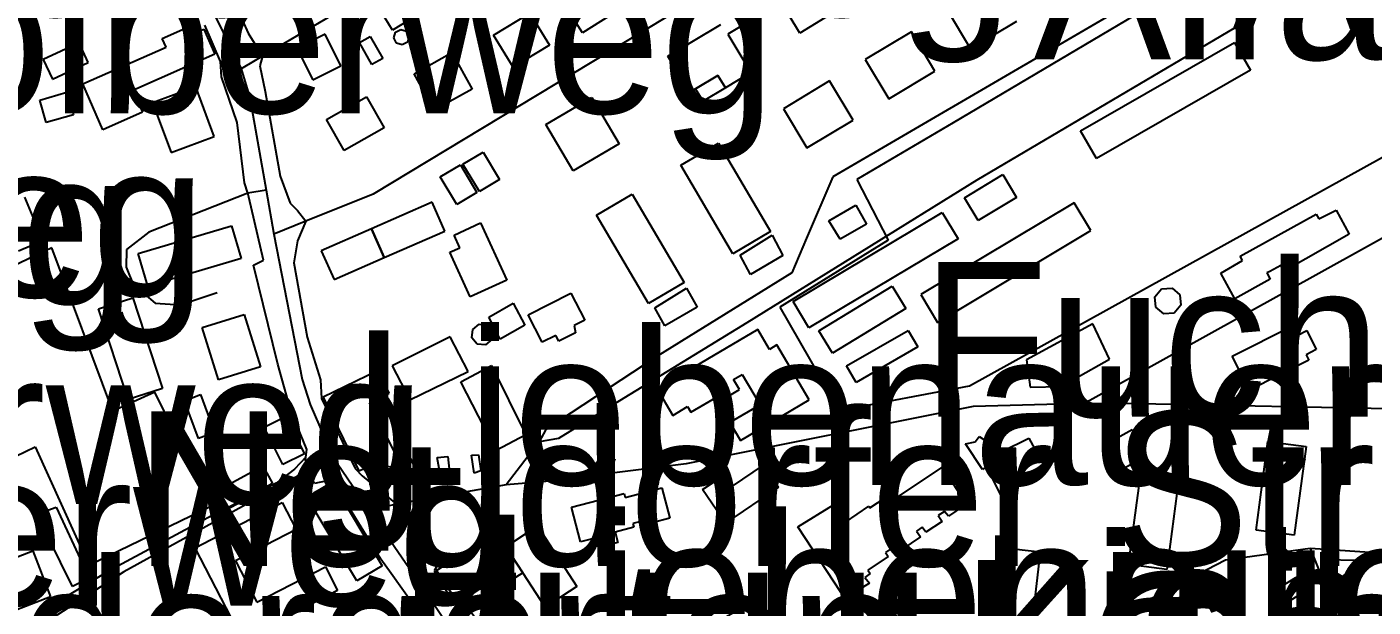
# Model space of a CAD drawing. Extents: x -3657 to 4700, y -7332 to 8131.
# Drawn here: x 2172.2 to 2550.1, y 3321.6 to 3484.5 of the extents above; entities that cross this region are included whole.
import ezdxf

# ---------------------------------------------------------------- set-up
doc = ezdxf.new("R2010")
doc.units = 0
for name, color, linetype in [('OSM_BUILDING_APARTMENTS', 9, 'CONTINUOUS'), ('OSM_BUILDING_CARPORT', 9, 'CONTINUOUS'), ('OSM_BUILDING_GARAGE', 9, 'CONTINUOUS'), ('OSM_BUILDING_GREENHOUSE', 9, 'CONTINUOUS'), ('OSM_BUILDING_HOUSE', 9, 'CONTINUOUS'), ('OSM_BUILDING_ROOF', 9, 'CONTINUOUS'), ('OSM_BUILDING_SHED', 9, 'CONTINUOUS'), ('OSM_BUILDING_YES', 9, 'CONTINUOUS'), ('OSM_HIGHWAY_FOOTWAY', 8, 'CONTINUOUS'), ('OSM_HIGHWAY_PRIMARY', 8, 'CONTINUOUS'), ('OSM_HIGHWAY_RESIDENTIAL', 8, 'CONTINUOUS'), ('OSM_HIGHWAY_SERVICE', 8, 'CONTINUOUS'), ('OSM_LABELS', 8, 'CONTINUOUS'), ('OSM_LANDUSE_FARMLAND', 3, 'CONTINUOUS'), ('OSM_LANDUSE_GRASS', 3, 'CONTINUOUS'), ('OSM_LEISURE_SWIMMING_POOL', 3, 'CONTINUOUS')]:
    doc.layers.add(name, color=color, linetype=linetype)

msp = doc.modelspace()

# ---------------------------------------------------------------- linework, layer by layer
at = {"layer": 'OSM_BUILDING_APARTMENTS'}
for p, q in [((2426.696424, 3505.925332), (2389.168509, 3482.75231)), ((2389.168509, 3482.75231), (2382.759639, 3493.427022)), ((2512.749723, 3420.127327), (2534.107566, 3431.925109)), ((2534.107566, 3431.925109), (2534.820505, 3430.601889)), ((2534.820505, 3430.601889), (2539.704898, 3433.037058)), ((2539.704898, 3433.037058), (2543.368193, 3426.332004)), ((2543.368193, 3426.332004), (2525.150317, 3415.979756)), ((2507.35717, 3415.345945), (2513.462662, 3418.904183)), ((2513.462662, 3418.904183), (2512.749723, 3420.127327)), ((2524.225013, 3417.547605), (2521.085046, 3415.879681)), ((2525.150317, 3415.979756), (2524.225013, 3417.547605)), ((2511.323844, 3408.129394), (2507.35717, 3415.345945)), ((2521.183644, 3413.733619), (2511.323844, 3408.129394)), ((2521.085046, 3415.879681), (2520.273508, 3415.45714)), ((2520.273508, 3415.45714), (2521.183644, 3413.733619)), ((2290.972488, 3397.47692), (2274.703818, 3389.326332)), ((2296.069246, 3387.747364), (2290.972488, 3397.47692)), ((2274.703818, 3389.326332), (2279.701978, 3379.774688)), ((2279.701978, 3379.774688), (2296.069246, 3387.747364)), ((2293.953181, 3384.878535), (2302.629805, 3389.426408)), ((2302.629805, 3389.426408), (2312.262071, 3370.034012)), ((2303.926748, 3365.608454), (2293.953181, 3384.878535)), ((2312.262071, 3370.034012), (2303.926748, 3365.608454)), ((2416.381556, 3352.431855), (2429.206881, 3360.893789)), ((2429.206881, 3360.893789), (2434.743537, 3352.354019)), ((2408.819848, 3349.540787), (2415.547266, 3353.888509)), ((2415.547266, 3353.888509), (2416.381556, 3352.431855)), ((2388.554168, 3344.147833), (2398.580826, 3350.385869)), ((2398.580826, 3350.385869), (2401.948326, 3345.504412)), ((2401.948326, 3345.504412), (2408.493717, 3349.974448)), ((2408.493717, 3349.974448), (2408.819848, 3349.540787)), ((2435.259281, 3350.163479), (2430.860293, 3347.172335)), ((2434.743537, 3352.354019), (2434.045767, 3351.89812)), ((2434.045767, 3351.89812), (2435.259281, 3350.163479)), ((2429.108283, 3345.682323), (2424.557606, 3342.68006)), ((2429.752962, 3348.495555), (2427.985782, 3347.316889)), ((2427.985782, 3347.316889), (2429.108283, 3345.682323)), ((2430.860293, 3347.172335), (2429.752962, 3348.495555)), ((2400.795488, 3325.622759), (2388.554168, 3344.147833)), ((2423.048298, 3341.356841), (2417.784682, 3337.809723)), ((2423.533703, 3344.114475), (2421.887875, 3342.91357)), ((2421.887875, 3342.91357), (2423.048298, 3341.356841)), ((2424.557606, 3342.68006), (2423.533703, 3344.114475)), ((2416.700104, 3339.288615), (2413.180914, 3337.009119)), ((2417.784682, 3337.809723), (2416.700104, 3339.288615)), ((2413.977282, 3335.797094), (2408.205507, 3332.038706)), ((2413.180914, 3337.009119), (2413.977282, 3335.797094)), ((2408.903277, 3331.08243), (2407.363632, 3329.992719)), ((2407.363632, 3329.992719), (2408.690913, 3328.358154)), ((2408.205507, 3332.038706), (2408.903277, 3331.08243)), ((2402.168276, 3326.801425), (2400.795488, 3325.622759)), ((2403.548648, 3325.133501), (2402.168276, 3326.801425)), ((2408.690913, 3328.358154), (2403.548648, 3325.133501)), ((2347.954546, 3307.197759), (2376.494874, 3323.62125)), ((2376.494874, 3323.62125), (2382.797561, 3313.31348))]:
    msp.add_line(p, q, dxfattribs=at)
at = {"layer": 'OSM_BUILDING_CARPORT'}
for p, q in [((2174.952982, 3347.706071), (2180.330365, 3349.685341)), ((2180.330365, 3349.685341), (2189.598577, 3329.74809)), ((2184.903795, 3327.435236), (2174.952982, 3347.706071)), ((2189.598577, 3329.74809), (2184.903795, 3327.435236))]:
    msp.add_line(p, q, dxfattribs=at)
at = {"layer": 'OSM_BUILDING_GARAGE'}
for p, q in [((2265.511451, 3480.10587), (2268.55282, 3481.840511)), ((2268.55282, 3481.840511), (2272.064426, 3475.669193)), ((2269.030641, 3473.934552), (2265.511451, 3480.10587)), ((2272.064426, 3475.669193), (2269.030641, 3473.934552)), ((2294.522016, 3446.002386), (2300.217946, 3449.349354)), ((2300.217946, 3449.349354), (2304.791376, 3441.632426)), ((2288.158653, 3442.388551), (2293.854583, 3445.746638)), ((2293.854583, 3445.746638), (2298.435598, 3438.018591)), ((2299.201628, 3438.274339), (2294.522016, 3446.002386)), ((2292.838265, 3434.660504), (2288.158653, 3442.388551)), ((2304.791376, 3441.632426), (2299.201628, 3438.274339)), ((2298.435598, 3438.018591), (2292.838265, 3434.660504)), ((2301.841021, 3403.025547), (2308.644283, 3406.972967)), ((2308.644283, 3406.972967), (2311.943523, 3400.757171)), ((2305.056832, 3396.809751), (2301.841021, 3403.025547)), ((2311.943523, 3400.757171), (2305.056832, 3396.809751))]:
    msp.add_line(p, q, dxfattribs=at)
at = {"layer": 'OSM_BUILDING_GREENHOUSE'}
for p, q in [((2467.971063, 3455.320521), (2511.217661, 3480.10587)), ((2511.217661, 3480.10587), (2515.677325, 3472.333345)), ((2515.677325, 3472.333345), (2472.430726, 3447.547996)), ((2472.430726, 3447.547996), (2467.971063, 3455.320521)), ((2435.380632, 3436.561937), (2446.165736, 3443.033482)), ((2446.165736, 3443.033482), (2450.026227, 3436.584176)), ((2439.248707, 3430.123751), (2435.380632, 3436.561937)), ((2450.026227, 3436.584176), (2439.248707, 3430.123751)), ((2387.279978, 3407.417747), (2429.131036, 3432.414366)), ((2466.173545, 3435.160881), (2423.116558, 3409.397016)), ((2429.131036, 3432.414366), (2433.560361, 3425.008784)), ((2470.875911, 3427.321639), (2466.173545, 3435.160881)), ((2433.560361, 3425.008784), (2391.709304, 3400.012165)), ((2427.818924, 3401.557774), (2470.875911, 3427.321639)), ((2179.139605, 3422.495779), (2122.840148, 3396.009147)), ((2196.257734, 3376.616752), (2179.139605, 3422.495779)), ((2394.500385, 3399.178203), (2415.046691, 3411.754349)), ((2415.046691, 3411.754349), (2418.907182, 3405.460716)), ((2423.116558, 3409.397016), (2427.818924, 3401.557774)), ((2391.709304, 3400.012165), (2387.279978, 3407.417747)), ((2418.907182, 3405.460716), (2398.353292, 3392.88457)), ((2398.353292, 3392.88457), (2394.500385, 3399.178203)), ((2402.274458, 3389.348571), (2419.589784, 3399.311637)), ((2419.589784, 3399.311637), (2422.251929, 3394.685928)), ((2422.251929, 3394.685928), (2404.944189, 3384.722862)), ((2404.944189, 3384.722862), (2402.274458, 3389.348571)), ((2208.051572, 3381.942989), (2196.257734, 3376.616752)), ((2223.77416, 3350.007806), (2208.051572, 3381.942989)), ((2140.087213, 3350.385869), (2174.452408, 3366.609209)), ((2174.452408, 3366.609209), (2189.537901, 3333.406404)), ((2189.537901, 3333.406404), (2223.77416, 3350.007806))]:
    msp.add_line(p, q, dxfattribs=at)
at = {"layer": 'OSM_BUILDING_HOUSE'}
for p, q in [((2312.90675, 3403.692717), (2324.890199, 3409.808438)), ((2324.890199, 3409.808438), (2328.758274, 3402.213824)), ((2316.85067, 3395.964669), (2312.90675, 3403.692717)), ((2328.758274, 3402.213824), (2325.800334, 3400.712693)), ((2320.688407, 3397.91058), (2316.85067, 3395.964669)), ((2321.522698, 3396.276015), (2320.688407, 3397.91058)), ((2326.179557, 3398.655586), (2321.522698, 3396.276015)), ((2325.800334, 3400.712693), (2326.179557, 3398.655586))]:
    msp.add_line(p, q, dxfattribs=at)
at = {"layer": 'OSM_BUILDING_ROOF'}
for p, q in [((2372.437187, 3420.460912), (2381.364098, 3426.020658)), ((2381.364098, 3426.020658), (2384.344792, 3420.327478)), ((2375.296529, 3415.034599), (2372.437187, 3420.460912)), ((2384.344792, 3420.327478), (2375.296529, 3415.034599)), ((2348.485458, 3405.660867), (2357.344109, 3411.131657)), ((2357.344109, 3411.131657), (2360.324802, 3405.872137)), ((2351.268956, 3400.590378), (2348.485458, 3405.660867)), ((2360.324802, 3405.872137), (2351.268956, 3400.590378)), ((2287.172673, 3331.93863), (2303.812981, 3342.813494)), ((2303.812981, 3342.813494), (2306.573725, 3338.599207)), ((2306.573725, 3338.599207), (2311.344351, 3331.304819)), ((2293.18715, 3322.75393), (2287.172673, 3331.93863)), ((2305.451224, 3330.771084), (2293.18715, 3322.75393)), ((2306.968117, 3328.44711), (2305.451224, 3330.771084)), ((2311.344351, 3331.304819), (2306.968117, 3328.44711))]:
    msp.add_line(p, q, dxfattribs=at)
at = {"layer": 'OSM_BUILDING_SHED'}
for p, q in [((2397.329389, 3430.068153), (2404.86076, 3434.426994)), ((2404.86076, 3434.426994), (2407.841453, 3429.167474)), ((2400.522448, 3424.897589), (2397.329389, 3430.068153)), ((2407.841453, 3429.167474), (2400.522448, 3424.897589))]:
    msp.add_line(p, q, dxfattribs=at)
at = {"layer": 'OSM_BUILDING_YES'}
for p, q in [((2328.136348, 3482.852385), (2322.121871, 3492.415149)), ((2274.779663, 3483.597391), (2269.652567, 3492.103803)), ((2283.630729, 3488.923628), (2274.779663, 3483.597391)), ((2339.004882, 3489.679753), (2328.136348, 3482.852385)), ((2430.496239, 3489.31281), (2437.102305, 3478.337871)), ((2303.183471, 3482.174096), (2313.369402, 3488.378773)), ((2313.369402, 3488.378773), (2318.837799, 3479.405342)), ((2352.126, 3476.258526), (2366.946037, 3485.220837)), ((2374.977982, 3486.121516), (2368.910413, 3482.452083)), ((2437.102305, 3478.337871), (2450.056565, 3486.121516)), ((2210.144883, 3481.21782), (2216.675104, 3484.108888)), ((2211.199123, 3478.838248), (2210.144883, 3481.21782)), ((2216.675104, 3484.108888), (2217.600408, 3482.018423)), ((2217.600408, 3482.018423), (2221.794616, 3483.875378)), ((2221.794616, 3483.875378), (2224.904245, 3476.836739)), ((2255.864016, 3482.474322), (2247.968592, 3478.515783)), ((2260.323679, 3473.589848), (2255.864016, 3482.474322)), ((2308.644283, 3473.200665), (2303.183471, 3482.174096)), ((2368.910413, 3482.452083), (2375.395127, 3471.744012)), ((2420.492334, 3483.097014), (2407.538074, 3475.313369)), ((2427.0984, 3472.122075), (2420.492334, 3483.097014)), ((2186.81508, 3480.016914), (2176.7505, 3475.357847)), ((2189.378628, 3474.490526), (2186.81508, 3480.016914)), ((2187.808644, 3468.508239), (2211.199123, 3478.838248)), ((2247.968592, 3478.515783), (2252.428255, 3469.631308)), ((2280.832063, 3471.365949), (2291.465478, 3477.292639)), ((2291.465478, 3477.292639), (2297.168993, 3467.062705)), ((2318.837799, 3479.405342), (2308.644283, 3473.200665)), ((2176.7505, 3475.357847), (2179.314047, 3469.831459)), ((2179.314047, 3469.831459), (2189.378628, 3474.490526)), ((2224.904245, 3476.836739), (2201.908158, 3466.684643)), ((2252.428255, 3469.631308), (2260.323679, 3473.589848)), ((2358.254244, 3466.128668), (2352.126, 3476.258526)), ((2407.538074, 3475.313369), (2414.14414, 3464.33843)), ((2286.527993, 3461.147135), (2280.832063, 3471.365949)), ((2366.172422, 3470.91005), (2359.892488, 3467.118303)), ((2368.280902, 3467.440768), (2366.172422, 3470.91005)), ((2375.395127, 3471.744012), (2368.280902, 3467.440768)), ((2414.14414, 3464.33843), (2427.0984, 3472.122075)), ((2175.734182, 3463.982606), (2183.394488, 3466.162026)), ((2183.394488, 3466.162026), (2185.199589, 3459.823916)), ((2193.49699, 3455.642986), (2187.808644, 3468.508239)), ((2201.908158, 3466.684643), (2204.623395, 3460.546683)), ((2219.542031, 3467.707636), (2207.452399, 3463.215361)), ((2224.744971, 3453.752673), (2219.542031, 3467.707636)), ((2297.168993, 3467.062705), (2286.527993, 3461.147135)), ((2359.892488, 3467.118303), (2358.254244, 3466.128668)), ((2397.503832, 3469.319962), (2384.557157, 3461.525198)), ((2404.109898, 3458.345023), (2397.503832, 3469.319962)), ((2177.539284, 3457.644495), (2175.734182, 3463.982606)), ((2207.452399, 3463.215361), (2212.65534, 3449.249278)), ((2256.265992, 3458.478457), (2267.445489, 3464.849926)), ((2267.445489, 3464.849926), (2272.405726, 3456.132244)), ((2317.851819, 3457.066281), (2330.783325, 3464.705373)), ((2330.783325, 3464.705373), (2338.4588, 3451.717805)), ((2185.199589, 3459.823916), (2177.539284, 3457.644495)), ((2204.623395, 3460.546683), (2193.49699, 3455.642986)), ((2261.233815, 3449.771894), (2256.265992, 3458.478457)), ((2384.557157, 3461.525198), (2391.163222, 3450.550259)), ((2391.163222, 3450.550259), (2404.109898, 3458.345023)), ((2272.405726, 3456.132244), (2261.233815, 3449.771894)), ((2325.527294, 3444.078714), (2317.851819, 3457.066281)), ((2212.65534, 3449.249278), (2224.744971, 3453.752673)), ((2338.4588, 3451.717805), (2325.527294, 3444.078714)), ((2355.721034, 3445.679921), (2366.301358, 3451.906837)), ((2366.301358, 3451.906837), (2380.946953, 3427.032532)), ((2370.366629, 3420.816735), (2355.721034, 3445.679921)), ((2171.433792, 3436.684251), (2174.77854, 3428.867248)), ((2332.027177, 3431.624882), (2342.061419, 3437.529333)), ((2342.061419, 3437.529333), (2356.676677, 3412.755103)), ((2285.913652, 3435.327673), (2268.878952, 3427.855374)), ((2289.485933, 3427.210444), (2285.913652, 3435.327673)), ((2174.77854, 3428.867248), (2176.045145, 3429.400984)), ((2176.045145, 3429.400984), (2177.918507, 3425.019904)), ((2203.394712, 3420.894572), (2229.568688, 3428.678217)), ((2229.568688, 3428.678217), (2232.306679, 3419.471277)), ((2292.087404, 3426.076255), (2299.512591, 3429.467701)), ((2299.512591, 3429.467701), (2306.869519, 3413.400034)), ((2346.642434, 3406.839533), (2332.027177, 3431.624882)), ((2177.918507, 3425.019904), (2169.825886, 3421.561741)), ((2268.878952, 3427.855374), (2254.802191, 3421.684056)), ((2272.443649, 3419.738145), (2268.878952, 3427.855374)), ((2268.878952, 3427.855374), (2272.443649, 3419.738145)), ((2272.443649, 3419.738145), (2289.485933, 3427.210444)), ((2293.710478, 3422.529137), (2292.087404, 3426.076255)), ((2380.946953, 3427.032532), (2370.366629, 3420.816735)), ((2206.132703, 3411.687632), (2203.394712, 3420.894572)), ((2254.802191, 3421.684056), (2258.366888, 3413.555707)), ((2290.904228, 3421.250396), (2293.710478, 3422.529137)), ((2296.630496, 3408.718727), (2290.904228, 3421.250396)), ((2232.306679, 3419.471277), (2206.132703, 3411.687632)), ((2258.366888, 3413.555707), (2272.443649, 3419.738145)), ((2306.869519, 3413.400034), (2296.630496, 3408.718727)), ((2356.676677, 3412.755103), (2346.642434, 3406.839533)), ((2192.275892, 3405.37176), (2201.923327, 3408.496337)), ((2200.550539, 3379.908122), (2192.275892, 3405.37176)), ((2201.923327, 3408.496337), (2210.197974, 3383.043819)), ((2221.339548, 3400.090001), (2233.171308, 3403.770553)), ((2233.171308, 3403.770553), (2237.729569, 3389.115062)), ((2225.897809, 3385.43451), (2221.339548, 3400.090001)), ((2377.313996, 3399.534026), (2349.077046, 3382.865907)), ((2380.590483, 3393.9854), (2377.313996, 3399.534026)), ((2471.391655, 3401.168592), (2452.771802, 3391.016495)), ((2476.10919, 3391.261124), (2471.391655, 3401.168592)), ((2510.565398, 3392.039488), (2527.463578, 3400.55702)), ((2527.463578, 3400.55702), (2528.806027, 3397.899461)), ((2528.806027, 3397.899461), (2531.460589, 3399.24492)), ((2531.460589, 3399.24492), (2534.145488, 3393.918683)), ((2382.683795, 3395.219663), (2380.590483, 3393.9854)), ((2391.800317, 3379.796927), (2382.683795, 3395.219663)), ((2452.771802, 3391.016495), (2453.85638, 3383.410762)), ((2466.431417, 3385.823692), (2476.10919, 3391.261124)), ((2515.358777, 3382.532322), (2510.565398, 3392.039488)), ((2532.090099, 3390.960898), (2515.358777, 3382.532322)), ((2534.145488, 3393.918683), (2531.316484, 3392.495388)), ((2531.316484, 3392.495388), (2532.090099, 3390.960898)), ((2237.729569, 3389.115062), (2225.897809, 3385.43451)), ((2270.752314, 3388.04759), (2255.325519, 3380.564172)), ((2273.861943, 3381.665002), (2270.752314, 3388.04759)), ((2370.556241, 3385.545705), (2372.9681, 3386.969)), ((2372.9681, 3386.969), (2378.004182, 3378.462588)), ((2462.563342, 3385.456749), (2465.589542, 3387.513855)), ((2465.589542, 3387.513855), (2466.431417, 3385.823692)), ((2210.197974, 3383.043819), (2200.550539, 3379.908122)), ((2349.077046, 3382.865907), (2353.460865, 3375.438086)), ((2367.317676, 3379.863644), (2372.209653, 3382.754712)), ((2372.209653, 3382.754712), (2370.556241, 3385.545705)), ((2453.85638, 3383.410762), (2462.563342, 3383.521957)), ((2462.563342, 3383.521957), (2462.563342, 3385.456749)), ((2255.325519, 3380.564172), (2265.382515, 3359.859677)), ((2268.340455, 3378.985204), (2273.861943, 3381.665002)), ((2275.318159, 3365.197033), (2268.340455, 3378.985204)), ((2358.580376, 3376.338765), (2366.597152, 3381.075669)), ((2366.597152, 3381.075669), (2367.317676, 3379.863644)), ((2372.490278, 3368.388327), (2391.800317, 3379.796927)), ((2238.723133, 3372.135596), (2244.775534, 3375.171218)), ((2244.775534, 3375.171218), (2250.03915, 3364.685536)), ((2353.460865, 3375.438086), (2357.655072, 3377.917733)), ((2357.655072, 3377.917733), (2358.580376, 3376.338765)), ((2378.004182, 3378.462588), (2369.509585, 3373.436577)), ((2243.98675, 3361.649915), (2238.723133, 3372.135596)), ((2369.509585, 3373.436577), (2372.490278, 3368.388327)), ((2475.881656, 3367.876831), (2482.442215, 3371.468427)), ((2482.442215, 3371.468427), (2483.488871, 3369.578113)), ((2435.668842, 3367.476529), (2438.338572, 3367.988026)), ((2438.338572, 3367.988026), (2439.476241, 3369.533635)), ((2439.476241, 3369.533635), (2445.854773, 3365.319347)), ((2445.854773, 3365.319347), (2453.469572, 3369.022139)), ((2453.469572, 3369.022139), (2458.513239, 3359.759601)), ((2479.946927, 3360.471249), (2475.881656, 3367.876831)), ((2483.488871, 3369.578113), (2484.62654, 3370.200805)), ((2484.62654, 3370.200805), (2486.181354, 3367.376454)), ((2517.262477, 3343.280513), (2520.569302, 3368.154818)), ((2520.569302, 3368.154818), (2531.278562, 3366.731523)), ((2250.03915, 3364.685536), (2243.98675, 3361.649915)), ((2278.359528, 3366.764882), (2275.318159, 3365.197033)), ((2281.50708, 3359.859677), (2278.359528, 3366.764882)), ((2440.401546, 3360.282217), (2435.668842, 3367.476529)), ((2486.295121, 3363.95165), (2479.946927, 3360.471249)), ((2486.181354, 3367.376454), (2484.823736, 3366.631448)), ((2484.823736, 3366.631448), (2486.295121, 3363.95165)), ((2531.278562, 3366.731523), (2527.971736, 3341.857218)), ((2224.798062, 3353.86627), (2238.366664, 3361.294091)), ((2238.366664, 3361.294091), (2241.074316, 3356.345917)), ((2265.382515, 3359.859677), (2269.728411, 3361.805588)), ((2269.728411, 3361.805588), (2281.50708, 3359.859677)), ((2370.275616, 3355.545313), (2378.974993, 3361.438645)), ((2378.974993, 3361.438645), (2383.191953, 3355.267326)), ((2441.53163, 3361.10506), (2440.401546, 3360.282217)), ((2445.649993, 3352.976711), (2441.53163, 3361.10506)), ((2241.074316, 3356.345917), (2227.513299, 3348.918096)), ((2250.752089, 3352.465214), (2257.828392, 3356.690621)), ((2257.828392, 3356.690621), (2271.859645, 3333.228492)), ((2361.849279, 3354.666874), (2368.076122, 3358.725488)), ((2368.076122, 3358.725488), (2370.275616, 3355.545313)), ((2458.513239, 3359.759601), (2445.649993, 3352.976711)), ((2481.44865, 3333.606554), (2484.76306, 3358.491979)), ((2484.76306, 3358.491979), (2495.47232, 3357.068684)), ((2495.47232, 3357.068684), (2492.15791, 3332.183259)), ((2227.513299, 3348.918096), (2224.798062, 3353.86627)), ((2264.790927, 3329.003084), (2250.752089, 3352.465214)), ((2325.07981, 3349.663102), (2339.793666, 3353.499327)), ((2339.793666, 3353.499327), (2340.074291, 3352.420736)), ((2340.074291, 3352.420736), (2350.411911, 3355.111653)), ((2350.411911, 3355.111653), (2352.634159, 3346.583002)), ((2368.258149, 3345.215305), (2361.849279, 3354.666874)), ((2383.191953, 3355.267326), (2368.258149, 3345.215305)), ((2219.382757, 3338.3101), (2243.857814, 3350.986321)), ((2243.857814, 3350.986321), (2247.771396, 3343.425066)), ((2327.605436, 3339.978024), (2325.07981, 3349.663102)), ((2347.438803, 3346.427329), (2342.251031, 3345.070751)), ((2342.251031, 3345.070751), (2342.508903, 3344.058878)), ((2347.734597, 3345.304261), (2347.438803, 3346.427329)), ((2352.634159, 3346.583002), (2347.734597, 3345.304261)), ((2247.771396, 3343.425066), (2230.721527, 3334.596189)), ((2306.573725, 3338.599207), (2315.477882, 3344.414701)), ((2315.477882, 3344.414701), (2326.566365, 3327.468594)), ((2332.679441, 3341.301243), (2327.605436, 3339.978024)), ((2333.399965, 3338.52137), (2332.679441, 3341.301243)), ((2342.508903, 3344.058878), (2337.298378, 3342.702299)), ((2337.298378, 3342.702299), (2338.071993, 3339.733395)), ((2527.971736, 3341.857218), (2517.262477, 3343.280513)), ((2163.781071, 3333.606554), (2173.807729, 3337.453899)), ((2173.807729, 3337.453899), (2178.783135, 3324.49969)), ((2232.738993, 3312.523996), (2219.382757, 3338.3101)), ((2311.344351, 3331.304819), (2306.573725, 3338.599207)), ((2338.071993, 3339.733395), (2333.399965, 3338.52137)), ((2442.896833, 3313.902813), (2445.748591, 3338.399056)), ((2445.748591, 3338.399056), (2456.632293, 3337.131434)), ((2230.721527, 3334.596189), (2236.713251, 3323.031917)), ((2456.632293, 3337.131434), (2453.780535, 3312.635191)), ((2492.15791, 3332.183259), (2481.44865, 3333.606554)), ((2236.713251, 3323.031917), (2255.939861, 3332.983863)), ((2255.939861, 3332.983863), (2259.390791, 3326.312167)), ((2271.859645, 3333.228492), (2264.790927, 3329.003084)), ((2317.662207, 3321.6531), (2311.344351, 3331.304819)), ((2522.397157, 3326.345526), (2528.434389, 3329.959361)), ((2528.434389, 3329.959361), (2530.846247, 3325.945224)), ((2259.390791, 3326.312167), (2232.738993, 3312.523996)), ((2326.566365, 3327.468594), (2317.662207, 3321.6531)), ((2524.809016, 3322.320269), (2522.397157, 3326.345526)), ((2530.846247, 3325.945224), (2524.809016, 3322.320269)), ((2178.783135, 3324.49969), (2156.697184, 3316.026636))]:
    msp.add_line(p, q, dxfattribs=at)
at = {"layer": 'OSM_HIGHWAY_FOOTWAY'}
for p, q in [((2231.062827, 3489.879904), (2234.26347, 3482.774548)), ((2226.459059, 3474.779633), (2222.060072, 3484.976208)), ((2234.26347, 3482.774548), (2238.290819, 3476.247406)), ((2226.762438, 3470.47639), (2226.459059, 3474.779633)), ((2238.290819, 3476.247406), (2237.570295, 3473.578728)), ((2237.570295, 3473.578728), (2239.072019, 3466.373297)), ((2231.161425, 3457.677854), (2226.762438, 3470.47639)), ((2239.072019, 3466.373297), (2243.27381, 3442.63318)), ((2233.262321, 3440.742866), (2231.161425, 3457.677854)), ((2234.134534, 3437.840679), (2233.262321, 3440.742866)), ((2243.27381, 3442.63318), (2246.072476, 3435.038566)), ((2234.468251, 3436.739849), (2234.134534, 3437.840679)), ((2238.571444, 3419.037617), (2234.468251, 3436.739849)), ((2246.072476, 3435.038566), (2248.074774, 3432.936982)), ((2248.074774, 3432.936982), (2250.418373, 3429.945839)), ((2250.418373, 3429.945839), (2248.120281, 3424.497287)), ((2248.120281, 3424.497287), (2247.088794, 3418.281491)), ((2235.765193, 3417.63656), (2238.571444, 3419.037617)), ((2242.568455, 3389.871187), (2235.765193, 3417.63656)), ((2247.088794, 3418.281491), (2250.790011, 3397.421323)), ((2250.790011, 3397.421323), (2254.574658, 3385.445629)), ((2246.171074, 3377.072651), (2242.568455, 3389.871187)), ((2254.574658, 3385.445629), (2254.847698, 3380.17499)), ((2254.847698, 3380.17499), (2264.267599, 3360.560205)), ((2250.774842, 3365.841964), (2246.171074, 3377.072651)), ((2250.486633, 3363.707021), (2250.774842, 3365.841964)), ((2247.240483, 3360.393412), (2242.105803, 3356.412634)), ((2250.486633, 3363.707021), (2247.240483, 3360.393412)), ((2250.372866, 3362.839701), (2250.486633, 3363.707021)), ((2251.222326, 3360.037588), (2250.372866, 3362.839701)), ((2252.875738, 3356.345917), (2251.222326, 3360.037588)), ((2264.267599, 3360.560205), (2266.300235, 3358.458621)), ((2242.105803, 3356.412634), (2227.141661, 3348.351002)), ((2255.977783, 3356.946369), (2252.875738, 3356.345917)), ((2258.586838, 3357.291074), (2255.977783, 3356.946369)), ((2258.98123, 3356.635024), (2258.586838, 3357.291074)), ((2260.407108, 3353.521566), (2258.98123, 3356.635024)), ((2266.300235, 3358.458621), (2275.940085, 3350.519303)), ((2261.969507, 3350.663856), (2260.407108, 3353.521566)), ((2271.518344, 3335.074327), (2261.969507, 3350.663856)), ((2275.940085, 3350.519303), (2283.805172, 3341.190048)), ((2224.13063, 3347.383606), (2195.051805, 3331.72736)), ((2227.141661, 3348.351002), (2224.13063, 3347.383606)), ((2283.805172, 3341.190048), (2288.097977, 3334.529472)), ((2274.377686, 3331.093549), (2271.518344, 3335.074327)), ((2288.097977, 3334.529472), (2286.50524, 3331.849675)), ((2195.051805, 3331.72736), (2178.881733, 3321.986685)), ((2283.843094, 3317.794636), (2274.377686, 3331.093549)), ((2286.50524, 3331.849675), (2289.834819, 3326.312167)), ((2289.834819, 3326.312167), (2293.225073, 3322.08676)), ((2293.225073, 3322.08676), (2295.371475, 3322.220194)), ((2295.371475, 3322.220194), (2301.408707, 3314.225279)), ((2178.881733, 3321.986685), (2153.37519, 3303.661761))]:
    msp.add_line(p, q, dxfattribs=at)
at = {"layer": 'OSM_HIGHWAY_PRIMARY'}
for p, q in [((2213.762671, 3510.428727), (2232.306679, 3472.700288)), ((2232.306679, 3472.700288), (2234.718538, 3464.56082)), ((2234.718538, 3464.56082), (2239.299552, 3438.663521)), ((2239.299552, 3438.663521), (2241.476293, 3426.343123)), ((2241.476293, 3426.343123), (2249.402055, 3385.556824)), ((2249.402055, 3385.556824), (2251.700147, 3378.507066)), ((2251.700147, 3378.507066), (2258.040756, 3363.784857)), ((2258.040756, 3363.784857), (2263.456062, 3355.912257)), ((2263.456062, 3355.912257), (2268.863783, 3348.028536)), ((2268.863783, 3348.028536), (2284.935256, 3324.677602)), ((2284.935256, 3324.677602), (2302.364349, 3298.891498))]:
    msp.add_line(p, q, dxfattribs=at)
at = {"layer": 'OSM_HIGHWAY_RESIDENTIAL'}
for p, q in [((2589.557563, 3630.841713), (2269.318851, 3437.551572)), ((2404.117482, 3574.321332), (2238.290819, 3476.247406)), ((2620.502165, 3572.219747), (2398.406383, 3442.433029)), ((2468.903951, 3378.796173), (2752.775171, 3536.359384)), ((2236.265768, 3475.046501), (2232.306679, 3472.700288)), ((2238.290819, 3476.247406), (2236.265768, 3475.046501)), ((2398.406383, 3442.433029), (2391.041871, 3425.164457)), ((2269.318851, 3437.551572), (2250.418373, 3429.945839)), ((2250.418373, 3429.945839), (2241.476293, 3426.343123)), ((2391.041871, 3425.164457), (2386.923508, 3415.512737)), ((2386.923508, 3415.512737), (2349.243904, 3392.150683)), ((2349.243904, 3392.150683), (2317.829065, 3371.468427)), ((2437.853167, 3377.995569), (2357.19242, 3361.850066)), ((2468.903951, 3378.796173), (2437.853167, 3377.995569)), ((2484.414175, 3378.718336), (2468.903951, 3378.796173)), ((2580.054233, 3376.761305), (2484.414175, 3378.718336)), ((2317.829065, 3371.468427), (2315.978457, 3367.988026)), ((2315.978457, 3367.988026), (2306.732998, 3355.978974)), ((2258.040756, 3363.784857), (2251.222326, 3360.037588)), ((2251.222326, 3360.037588), (2199.352194, 3331.527209)), ((2357.19242, 3361.850066), (2317.83665, 3356.93525)), ((2317.83665, 3356.93525), (2306.732998, 3355.978974)), ((2306.732998, 3355.978974), (2275.940085, 3350.519303)), ((2272.671182, 3349.785416), (2268.863783, 3348.028536)), ((2275.940085, 3350.519303), (2272.671182, 3349.785416)), ((2532.416231, 3338.07659), (2508.616191, 3334.818579)), ((2553.402435, 3336.686654), (2532.416231, 3338.07659)), ((2532.416231, 3338.07659), (2537.581249, 3325.36701)), ((2508.616191, 3334.818579), (2443.238134, 3301.015321)), ((2537.581249, 3325.36701), (2553.402435, 3336.686654)), ((2199.352194, 3331.527209), (2148.885188, 3298.880379)), ((2537.581249, 3325.36701), (2529.018392, 3309.221507))]:
    msp.add_line(p, q, dxfattribs=at)
at = {"layer": 'OSM_HIGHWAY_SERVICE'}
for p, q in [((2524.498053, 3492.059325), (2438.8619, 3441.498992)), ((2438.8619, 3441.498992), (2374.272627, 3401.402101)), ((2234.134534, 3437.840679), (2206.420912, 3426.8435)), ((2239.299552, 3438.663521), (2234.134534, 3437.840679)), ((2206.420912, 3426.8435), (2200.110641, 3422.006521)), ((2200.110641, 3422.006521), (2199.97412, 3417.047227)), ((2199.97412, 3417.047227), (2201.991587, 3412.221368)), ((2201.991587, 3412.221368), (2208.165339, 3406.984086)), ((2215.143043, 3406.450351), (2225.6096, 3409.941872)), ((2208.165339, 3406.984086), (2215.143043, 3406.450351)), ((2374.272627, 3401.402101), (2338.557398, 3379.541179)), ((2338.557398, 3379.541179), (2321.35584, 3368.9999)), ((2321.35584, 3368.9999), (2315.978457, 3367.988026))]:
    msp.add_line(p, q, dxfattribs=at)
at = {"layer": 'OSM_LANDUSE_FARMLAND'}
for p, q in [((2623.649717, 3570.885408), (2432.172405, 3457.611137)), ((2436.745835, 3383.766586), (2642.459181, 3497.685788)), ((2432.172405, 3457.611137), (2405.179307, 3441.643545)), ((2405.179307, 3441.643545), (2413.992451, 3424.686319)), ((2413.992451, 3424.686319), (2383.556008, 3405.872137)), ((2383.556008, 3405.872137), (2400.241823, 3376.850261)), ((2400.241823, 3376.850261), (2436.745835, 3383.766586))]:
    msp.add_line(p, q, dxfattribs=at)
at = {"layer": 'OSM_LANDUSE_GRASS'}
for p, q in [((2287.324362, 3363.673663), (2290.282302, 3363.929411)), ((2290.282302, 3363.929411), (2290.752538, 3359.537211)), ((2296.941459, 3364.274115), (2298.943757, 3364.418669)), ((2297.684736, 3359.203627), (2296.941459, 3364.274115)), ((2298.943757, 3364.418669), (2299.558098, 3359.893035)), ((2288.060055, 3359.526092), (2287.324362, 3363.673663)), ((2290.752538, 3359.537211), (2288.060055, 3359.526092)), ((2299.558098, 3359.893035), (2297.684736, 3359.203627)), ((2536.5801, 3334.985371), (2545.484258, 3334.785221)), ((2537.558496, 3333.617674), (2536.5801, 3334.985371)), ((2538.787178, 3331.160266), (2537.558496, 3333.617674)), ((2545.908988, 3333.662152), (2539.272584, 3328.502707)), ((2545.484258, 3334.785221), (2546.113768, 3334.651787)), ((2546.37164, 3334.029095), (2545.908988, 3333.662152)), ((2546.113768, 3334.651787), (2546.37164, 3334.029095)), ((2539.272584, 3328.502707), (2538.787178, 3331.160266))]:
    msp.add_line(p, q, dxfattribs=at)
at = {"layer": 'OSM_LEISURE_SWIMMING_POOL'}
for p, q in [((2275.158886, 3481.473568), (2275.674629, 3483.052536)), ((2275.917332, 3479.983556), (2275.158886, 3481.473568)), ((2275.674629, 3483.052536), (2277.153599, 3483.808661)), ((2277.153599, 3483.808661), (2278.738752, 3483.297165)), ((2278.738752, 3483.297165), (2279.489613, 3481.807153)), ((2279.489613, 3481.807153), (2278.981454, 3480.228185)), ((2277.4949, 3479.472059), (2275.917332, 3479.983556)), ((2278.981454, 3480.228185), (2277.4949, 3479.472059)), ((2359.892488, 3467.118303), (2366.172422, 3470.91005)), ((2366.172422, 3470.91005), (2368.280902, 3467.440768)), ((2362.000968, 3463.637902), (2359.892488, 3467.118303)), ((2368.280902, 3467.440768), (2362.000968, 3463.637902)), ((2488.858669, 3408.729847), (2490.732031, 3410.953745)), ((2490.732031, 3410.953745), (2493.644464, 3411.209494)), ((2493.644464, 3411.209494), (2495.874296, 3409.330299)), ((2495.874296, 3409.330299), (2496.124583, 3406.416992)), ((2489.101372, 3405.827659), (2488.858669, 3408.729847)), ((2491.331204, 3403.937345), (2489.101372, 3405.827659)), ((2496.124583, 3406.416992), (2494.243637, 3404.193094)), ((2494.243637, 3404.193094), (2491.331204, 3403.937345)), ((2297.093148, 3397.243411), (2297.305513, 3399.556265)), ((2297.305513, 3399.556265), (2299.087861, 3401.046277)), ((2299.087861, 3401.046277), (2301.408707, 3400.835007)), ((2301.408707, 3400.835007), (2302.902845, 3399.055888)), ((2302.902845, 3399.055888), (2302.690481, 3396.743034)), ((2298.587287, 3395.453173), (2297.093148, 3397.243411)), ((2300.908132, 3395.253022), (2298.587287, 3395.453173)), ((2302.690481, 3396.743034), (2300.908132, 3395.253022)), ((2216.348972, 3379.574537), (2220.922403, 3381.275819)), ((2220.292892, 3368.98878), (2216.348972, 3379.574537)), ((2220.922403, 3381.275819), (2224.858738, 3370.690062)), ((2224.858738, 3370.690062), (2220.292892, 3368.98878))]:
    msp.add_line(p, q, dxfattribs=at)

# ---------------------------------------------------------------- texts
at = {"layer": 'OSM_LABELS'}
for s, p in [('Müller-Guttenbrunn-Weg', (1810.037993, 3487.452014)), ('Alfafarweg', (2510.514364, 3483.803233)), ('Alfafarweg', (2454.757225, 3475.362925)), ('Kloiberweg', (2095.087989, 3460.232792)), ('Kloiberweg', (1915.423332, 3406.477038)), ('Kloiberweg', (1935.257662, 3408.681467)), ('Fuchsenfeldweg', (2423.315526, 3375.085634)), ('Liebenauer Hauptstraße', (2263.45744, 3355.910248)), ('Kloiberweg', (1996.740893, 3350.552661)), ('Neudorfer Straße', (2202.359548, 3333.180199)), ('Kloiberweg', (2021.260037, 3322.004105)), ('Liebenauer Hauptstraße', (2298.784114, 3304.188407)), ('Liebenauer Hauptstraße', (2439.159773, 3298.371777)), ('Kindergarten Kloiberweg', (2085.851814, 3291.417611)), ('FU HH Gastro GmbH', (2276.347118, 3287.853549))]:
    msp.add_text(s, height=43.418293, dxfattribs=at).set_placement(p)

doc.saveas('drawing.dxf')
